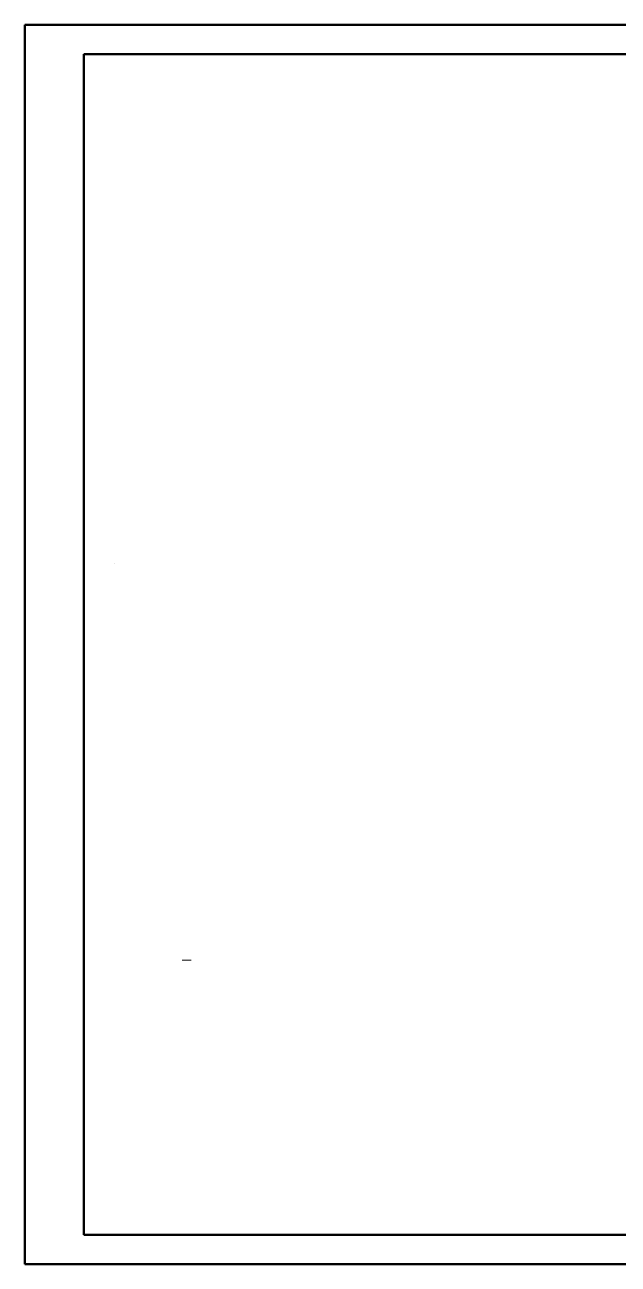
# Model space of a CAD drawing. Header units: millimetres. Extents: x 0 to 594, y 0 to 420.
# Drawn here: x 0 to 201, y 0 to 420 of the extents above; entities that cross this region are included whole.
import ezdxf

# ---------------------------------------------------------------- set-up
doc = ezdxf.new("R2010")
doc.units = ezdxf.units.MM
doc.header["$LTSCALE"] = 0.5
doc.layers.get('0').update_dxf_attribs({"lineweight": 18})
doc.layers.add('41-GRUBA CIĄGŁA', color=41, linetype='Continuous', lineweight=50)

# ---------------------------------------------------------------- blocks, each defined once
blk = doc.blocks.new('A2_2016')
at = {"layer": '41-GRUBA CIĄGŁA'}
for p, q in [((0, 420), (0, 0)), ((0, 420), (594, 420)), ((584, 410), (20, 410)), ((20, 410), (20, 10)), ((20, 10), (584, 10)), ((0, 0), (594, 0))]:
    blk.add_line(p, q, dxfattribs=at)

msp = doc.modelspace()

# ---------------------------------------------------------------- linework, layer by layer
for p, q in [((0, 0), (0, 297)), ((30.518, 237.462), (30.518, 237.462)), ((30.518, 237.462), (30.518, 237.462)), ((30.518, 237.462), (30.518, 237.462)), ((30.518, 237.462), (30.518, 237.462)), ((0, 0), (0, 186)), ((56.343, 103), (53.343, 103))]:
    msp.add_line(p, q)

# ---------------------------------------------------------------- block references
at = {"layer": '41-GRUBA CIĄGŁA'}
msp.add_blockref('A2_2016', (0, 0), dxfattribs=at)

doc.saveas('drawing.dxf')
